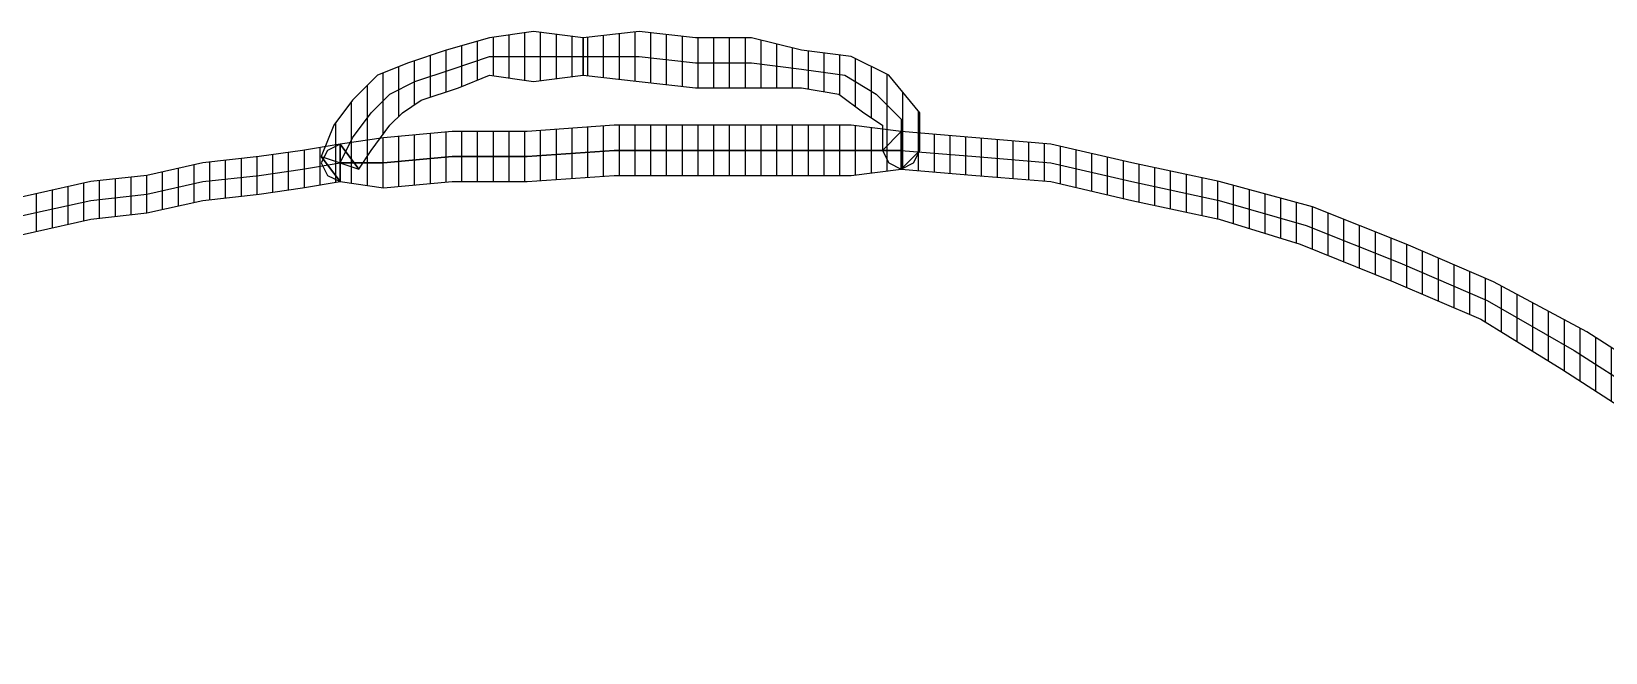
# Model space of a CAD drawing. Header units: millimetres. Extents: x 11489 to 12006, y 36725 to 37730.
# Drawn here: x 11602.11 to 11614.6, y 37440.17 to 37445.1 of the extents above; entities that cross this region are included whole.
import ezdxf

# ---------------------------------------------------------------- set-up
doc = ezdxf.new("R2010")
doc.units = ezdxf.units.MM
doc.layers.add('OC-Mutfak_Ekipman', color=252, linetype='Continuous')
pattern_1 = [(360, (-19413.11011, 29189.02214), (1e-16, 0.125), [25])]

# ---------------------------------------------------------------- blocks, each defined once
blk = doc.blocks.new('A$C0b4f8896')
at = {"ltscale": 30}
h = blk.add_hatch(dxfattribs=at)
h.set_pattern_fill('DC_LINES', color=256, scale=0.1, style=0)
h.set_pattern_definition(pattern_1)
h.paths.add_polyline_path([(25.98, 61.992), (24.887, 61.646), (23.893, 61.201), (22.95, 60.756), (22.155, 60.212), (21.459, 59.568), (20.813, 58.925), (20.217, 58.232), (19.77, 57.54), (19.373, 56.798), (19.075, 56.105), (18.777, 55.363), (18.578, 54.621), (18.429, 53.928), (18.28, 53.285), (18.23, 52.691), (18.181, 52.098), (18.479, 52.098), (18.529, 52.691), (18.578, 53.285), (18.727, 53.928), (18.876, 54.621), (19.075, 55.264), (19.373, 56.006), (19.671, 56.698), (20.068, 57.342), (20.515, 58.034), (21.012, 58.728), (21.658, 59.37), (22.353, 59.915), (23.148, 60.459), (23.993, 60.904), (24.986, 61.35), (26.079, 61.695), (26.178, 61.795), (26.178, 61.894), (26.129, 61.992)], flags=0)
h = blk.add_hatch(dxfattribs=at)
h.set_pattern_fill('DC_LINES', color=256, scale=0.1, style=0)
h.set_pattern_definition(pattern_1)
edge = h.paths.add_edge_path(flags=0)
edge.add_line((18.479, 52.098), (18.33, 52.246))
edge.add_line((18.33, 52.246), (18.032, 52.246))
edge.add_line((18.032, 52.246), (17.734, 51.999))
edge.add_line((17.734, 51.999), (17.585, 51.702))
edge.add_line((17.585, 51.702), (17.535, 51.306))
edge.add_line((17.535, 51.306), (17.436, 50.91))
edge.add_line((17.436, 50.91), (17.436, 50.465))
edge.add_line((17.436, 50.465), (17.386, 50.02))
edge.add_line((17.386, 50.02), (17.436, 49.574))
edge.add_line((17.436, 49.574), (17.734, 49.574))
edge.add_line((17.734, 49.574), (17.783, 50.02))
edge.add_line((17.783, 50.02), (17.833, 50.465))
edge.add_line((17.833, 50.465), (17.833, 50.91))
edge.add_line((17.833, 50.91), (17.833, 51.306))
edge.add_line((17.833, 51.306), (17.883, 51.603))
edge.add_line((17.883, 51.603), (18.032, 51.801))
edge.add_line((18.032, 51.801), (18.131, 51.949))
edge.add_line((18.131, 51.949), (18.33, 51.949))
edge.add_line((18.33, 51.949), (18.181, 52.098))
edge.add_line((18.181, 52.098), (18.33, 51.949))
edge.add_line((18.33, 51.949), (18.429, 51.999))
edge.add_line((18.429, 51.999), (18.479, 52.098))
edge.add_line((18.479, 52.098), (18.429, 52.196))
edge.add_line((18.429, 52.196), (18.33, 52.246))
h = blk.add_hatch(dxfattribs=at)
h.set_pattern_fill('DC_LINES', color=256, scale=0.1, style=0)
h.set_pattern_definition(pattern_1)
edge = h.paths.add_edge_path(flags=0)
edge.add_line((18.181, 52.098), (18.131, 51.702))
edge.add_line((18.131, 51.702), (18.131, 51.108))
edge.add_line((18.131, 51.108), (18.131, 50.515))
edge.add_line((18.131, 50.515), (18.131, 49.821))
edge.add_line((18.131, 49.821), (18.181, 49.129))
edge.add_line((18.181, 49.129), (18.181, 48.535))
edge.add_line((18.181, 48.535), (18.23, 47.991))
edge.add_line((18.23, 47.991), (18.28, 47.645))
edge.add_line((18.28, 47.645), (18.578, 47.645))
edge.add_line((18.578, 47.645), (18.628, 47.991))
edge.add_line((18.628, 47.991), (18.578, 48.535))
edge.add_line((18.578, 48.535), (18.578, 49.129))
edge.add_line((18.578, 49.129), (18.529, 49.821))
edge.add_line((18.529, 49.821), (18.529, 50.515))
edge.add_line((18.529, 50.515), (18.529, 51.108))
edge.add_line((18.529, 51.108), (18.529, 51.702))
edge.add_line((18.529, 51.702), (18.479, 52.098))
h = blk.add_hatch(dxfattribs=at)
h.set_pattern_fill('DC_LINES', color=256, scale=0.1, style=0)
h.set_pattern_definition(pattern_1)
edge = h.paths.add_edge_path(flags=0)
edge.add_line((18.379, 47.496), (18.578, 47.645))
edge.add_line((18.578, 47.645), (18.628, 47.991))
edge.add_line((18.628, 47.991), (18.578, 48.535))
edge.add_line((18.578, 48.535), (18.578, 49.129))
edge.add_line((18.578, 49.129), (18.529, 49.821))
edge.add_line((18.529, 49.821), (18.529, 50.515))
edge.add_line((18.529, 50.515), (18.529, 51.108))
edge.add_line((18.529, 51.108), (18.529, 51.702))
edge.add_line((18.529, 51.702), (18.479, 52.098))
edge.add_line((18.479, 52.098), (18.181, 52.098))
edge.add_line((18.181, 52.098), (18.131, 51.702))
edge.add_line((18.131, 51.702), (18.131, 51.108))
edge.add_line((18.131, 51.108), (18.131, 50.515))
edge.add_line((18.131, 50.515), (18.131, 49.821))
edge.add_line((18.131, 49.821), (18.181, 49.129))
edge.add_line((18.181, 49.129), (18.181, 48.535))
edge.add_line((18.181, 48.535), (18.23, 47.991))
edge.add_line((18.23, 47.991), (18.28, 47.645))
edge.add_line((18.28, 47.645), (18.479, 47.793))
edge.add_line((18.479, 47.793), (18.28, 47.645))
edge.add_line((18.28, 47.645), (18.33, 47.546))
edge.add_line((18.33, 47.546), (18.429, 47.496))
edge.add_line((18.429, 47.496), (18.529, 47.546))
edge.add_line((18.529, 47.546), (18.578, 47.645))
h = blk.add_hatch(dxfattribs=at)
h.set_pattern_fill('DC_LINES', color=256, scale=0.1, style=0)
h.set_pattern_definition(pattern_1)
edge = h.paths.add_edge_path(flags=0)
edge.add_line((17.436, 49.574), (17.386, 49.179))
edge.add_line((17.386, 49.179), (17.436, 48.832))
edge.add_line((17.436, 48.832), (17.535, 48.486))
edge.add_line((17.535, 48.486), (17.634, 48.188))
edge.add_line((17.634, 48.188), (17.734, 47.941))
edge.add_line((17.734, 47.941), (17.932, 47.744))
edge.add_line((17.932, 47.744), (18.131, 47.596))
edge.add_line((18.131, 47.596), (18.379, 47.496))
edge.add_line((18.379, 47.496), (18.479, 47.793))
edge.add_line((18.479, 47.793), (18.33, 47.893))
edge.add_line((18.33, 47.893), (18.131, 48.041))
edge.add_line((18.131, 48.041), (18.032, 48.14))
edge.add_line((18.032, 48.14), (17.932, 48.288))
edge.add_line((17.932, 48.288), (17.833, 48.585))
edge.add_line((17.833, 48.585), (17.734, 48.832))
edge.add_line((17.734, 48.832), (17.783, 49.179))
edge.add_line((17.783, 49.179), (17.734, 49.574))
h = blk.add_hatch(dxfattribs=at)
h.set_pattern_fill('DC_LINES', color=256, scale=0.1, style=0)
h.set_pattern_definition(pattern_1)
edge = h.paths.add_edge_path(flags=0)
edge.add_line((18.28, 47.645), (18.33, 47.348))
edge.add_line((18.33, 47.348), (18.379, 47.002))
edge.add_line((18.379, 47.002), (18.429, 46.557))
edge.add_line((18.429, 46.557), (18.529, 46.111))
edge.add_line((18.529, 46.111), (18.578, 45.666))
edge.add_line((18.578, 45.666), (18.678, 45.221))
edge.add_line((18.678, 45.221), (18.777, 44.775))
edge.add_line((18.777, 44.775), (18.827, 44.38))
edge.add_line((18.827, 44.38), (19.125, 44.38))
edge.add_line((19.125, 44.38), (19.075, 44.775))
edge.add_line((19.075, 44.775), (18.976, 45.221))
edge.add_line((18.976, 45.221), (18.876, 45.666))
edge.add_line((18.876, 45.666), (18.827, 46.111))
edge.add_line((18.827, 46.111), (18.727, 46.557))
edge.add_line((18.727, 46.557), (18.678, 47.002))
edge.add_line((18.678, 47.002), (18.628, 47.348))
edge.add_line((18.628, 47.348), (18.578, 47.645))
for p, q in [((20.217, 58.232), (19.77, 57.54)), ((19.919, 57.44), (20.366, 58.134)), ((20.068, 57.342), (20.515, 58.034)), ((19.77, 57.54), (19.373, 56.798)), ((19.522, 56.748), (19.919, 57.44)), ((19.671, 56.698), (20.068, 57.342)), ((19.373, 56.798), (19.075, 56.105)), ((19.224, 56.056), (19.522, 56.748)), ((19.373, 56.006), (19.671, 56.698)), ((19.075, 56.105), (18.777, 55.363)), ((18.926, 55.313), (19.224, 56.056)), ((19.075, 55.264), (19.373, 56.006)), ((18.777, 55.363), (18.578, 54.621)), ((18.727, 54.621), (18.926, 55.313)), ((18.876, 54.621), (19.075, 55.264)), ((18.578, 54.621), (18.429, 53.928)), ((18.578, 53.928), (18.727, 54.621)), ((18.727, 53.928), (18.876, 54.621)), ((18.429, 53.928), (18.28, 53.285)), ((18.429, 53.285), (18.578, 53.928)), ((18.578, 53.285), (18.727, 53.928)), ((18.28, 53.285), (18.23, 52.691)), ((18.379, 52.691), (18.429, 53.285)), ((18.529, 52.691), (18.578, 53.285)), ((18.23, 52.691), (18.181, 52.098)), ((18.33, 52.098), (18.379, 52.691)), ((18.479, 52.098), (18.529, 52.691)), ((18.032, 52.246), (17.734, 51.999)), ((18.33, 52.246), (18.032, 52.246)), ((18.479, 52.098), (18.33, 52.246)), ((18.429, 52.196), (18.33, 52.246)), ((18.33, 52.246), (18.479, 52.098)), ((17.883, 51.899), (18.081, 52.098)), ((18.081, 52.098), (18.33, 52.098)), ((18.181, 52.098), (18.131, 51.702)), ((18.181, 52.098), (18.131, 51.702)), ((18.33, 51.949), (18.181, 52.098)), ((18.181, 52.098), (18.33, 51.949)), ((18.181, 52.098), (18.479, 52.098)), ((18.181, 52.098), (18.181, 52.098)), ((18.479, 52.098), (18.181, 52.098)), ((18.181, 52.098), (18.181, 52.098)), ((18.479, 52.098), (18.181, 52.098)), ((18.33, 51.702), (18.33, 52.098)), ((18.33, 52.098), (18.33, 51.702)), ((18.33, 52.098), (18.33, 52.098)), ((18.33, 52.098), (18.33, 52.098)), ((18.479, 52.098), (18.429, 52.196)), ((18.429, 51.999), (18.479, 52.098)), ((18.479, 52.098), (18.479, 52.098)), ((18.529, 51.702), (18.479, 52.098)), ((18.479, 52.098), (18.479, 52.098)), ((18.529, 51.702), (18.479, 52.098)), ((17.734, 51.999), (17.585, 51.702)), ((18.33, 51.949), (18.429, 51.999)), ((17.734, 51.652), (17.883, 51.899)), ((18.032, 51.801), (18.131, 51.949)), ((18.131, 51.949), (18.33, 51.949)), ((17.883, 51.603), (18.032, 51.801)), ((17.585, 51.702), (17.535, 51.306)), ((17.684, 51.306), (17.734, 51.652)), ((17.833, 51.306), (17.883, 51.603)), ((18.131, 51.702), (18.131, 51.108)), ((18.131, 51.702), (18.131, 51.108)), ((18.33, 51.108), (18.33, 51.702)), ((18.33, 51.702), (18.33, 51.108)), ((18.529, 51.108), (18.529, 51.702)), ((18.529, 51.108), (18.529, 51.702)), ((17.535, 51.306), (17.436, 50.91)), ((17.634, 50.91), (17.684, 51.306)), ((17.833, 50.91), (17.833, 51.306)), ((18.131, 51.108), (18.131, 50.515)), ((18.131, 51.108), (18.131, 50.515)), ((18.33, 50.515), (18.33, 51.108)), ((18.33, 51.108), (18.33, 50.515)), ((18.529, 50.515), (18.529, 51.108)), ((18.529, 50.515), (18.529, 51.108)), ((17.436, 50.91), (17.436, 50.465)), ((17.634, 50.465), (17.634, 50.91)), ((17.833, 50.465), (17.833, 50.91)), ((18.131, 50.515), (18.131, 49.821)), ((18.131, 50.515), (18.131, 49.821)), ((18.33, 49.821), (18.33, 50.515)), ((18.33, 50.515), (18.33, 49.821)), ((18.529, 49.821), (18.529, 50.515)), ((18.529, 49.821), (18.529, 50.515)), ((17.436, 50.465), (17.386, 50.02)), ((17.585, 50.02), (17.634, 50.465)), ((17.783, 50.02), (17.833, 50.465)), ((17.386, 50.02), (17.436, 49.574)), ((17.585, 49.574), (17.585, 50.02)), ((17.734, 49.574), (17.783, 50.02)), ((18.131, 49.821), (18.181, 49.129)), ((18.131, 49.821), (18.181, 49.129)), ((18.379, 49.129), (18.33, 49.821)), ((18.33, 49.821), (18.379, 49.129)), ((18.578, 49.129), (18.529, 49.821)), ((18.578, 49.129), (18.529, 49.821)), ((17.436, 49.574), (17.386, 49.179)), ((17.436, 49.574), (17.734, 49.574)), ((17.436, 49.574), (17.436, 49.574)), ((17.734, 49.574), (17.436, 49.574)), ((17.436, 49.574), (17.436, 49.574)), ((17.585, 49.179), (17.585, 49.574)), ((17.783, 49.179), (17.734, 49.574)), ((17.734, 49.574), (17.734, 49.574)), ((17.386, 49.179), (17.436, 48.832)), ((17.585, 48.832), (17.585, 49.179)), ((17.734, 48.832), (17.783, 49.179)), ((18.181, 49.129), (18.181, 48.535)), ((18.181, 49.129), (18.181, 48.535)), ((18.379, 48.535), (18.379, 49.129)), ((18.379, 49.129), (18.379, 48.535)), ((18.578, 48.535), (18.578, 49.129)), ((18.578, 48.535), (18.578, 49.129)), ((17.436, 48.832), (17.535, 48.486)), ((17.684, 48.535), (17.585, 48.832)), ((17.833, 48.585), (17.734, 48.832)), ((17.535, 48.486), (17.634, 48.188)), ((17.783, 48.238), (17.684, 48.535)), ((17.932, 48.288), (17.833, 48.585)), ((18.181, 48.535), (18.23, 47.991)), ((18.181, 48.535), (18.23, 47.991)), ((18.429, 47.991), (18.379, 48.535)), ((18.379, 48.535), (18.429, 47.991)), ((18.628, 47.991), (18.578, 48.535)), ((18.628, 47.991), (18.578, 48.535)), ((17.883, 48.041), (17.783, 48.238)), ((18.032, 48.14), (17.932, 48.288)), ((17.634, 48.188), (17.734, 47.941)), ((18.131, 48.041), (18.032, 48.14)), ((18.032, 47.893), (17.883, 48.041)), ((18.33, 47.893), (18.131, 48.041)), ((18.23, 47.991), (18.28, 47.645)), ((18.23, 47.991), (18.28, 47.645)), ((18.429, 47.645), (18.429, 47.991)), ((18.429, 47.991), (18.429, 47.645)), ((18.578, 47.645), (18.628, 47.991)), ((18.578, 47.645), (18.628, 47.991)), ((17.734, 47.941), (17.932, 47.744)), ((18.23, 47.744), (18.032, 47.893)), ((18.479, 47.793), (18.33, 47.893)), ((17.932, 47.744), (18.131, 47.596)), ((18.429, 47.645), (18.23, 47.744)), ((18.28, 47.645), (18.479, 47.793)), ((18.479, 47.793), (18.28, 47.645)), ((18.379, 47.496), (18.479, 47.793)), ((18.131, 47.596), (18.379, 47.496)), ((18.28, 47.645), (18.28, 47.645)), ((18.28, 47.645), (18.33, 47.348)), ((18.578, 47.645), (18.28, 47.645)), ((18.28, 47.645), (18.28, 47.645)), ((18.28, 47.645), (18.578, 47.645)), ((18.28, 47.645), (18.33, 47.546)), ((18.379, 47.496), (18.578, 47.645)), ((18.578, 47.645), (18.379, 47.496)), ((18.479, 47.348), (18.429, 47.645)), ((18.529, 47.546), (18.578, 47.645)), ((18.628, 47.348), (18.578, 47.645)), ((18.578, 47.645), (18.578, 47.645)), ((18.33, 47.546), (18.429, 47.496)), ((18.379, 47.496), (18.379, 47.496)), ((18.429, 47.496), (18.529, 47.546)), ((18.33, 47.348), (18.379, 47.002)), ((18.529, 47.002), (18.479, 47.348)), ((18.678, 47.002), (18.628, 47.348)), ((18.379, 47.002), (18.429, 46.557)), ((18.578, 46.557), (18.529, 47.002)), ((18.727, 46.557), (18.678, 47.002)), ((18.429, 46.557), (18.529, 46.111)), ((18.678, 46.111), (18.578, 46.557)), ((18.827, 46.111), (18.727, 46.557)), ((18.529, 46.111), (18.578, 45.666)), ((18.727, 45.666), (18.678, 46.111)), ((18.876, 45.666), (18.827, 46.111)), ((18.578, 45.666), (18.678, 45.221)), ((18.827, 45.221), (18.727, 45.666)), ((18.976, 45.221), (18.876, 45.666)), ((18.678, 45.221), (18.777, 44.775)), ((18.926, 44.775), (18.827, 45.221)), ((19.075, 44.775), (18.976, 45.221))]:
    blk.add_line(p, q, dxfattribs=at)

msp = doc.modelspace()

# ---------------------------------------------------------------- block references
at = {"layer": 'OC-Mutfak_Ekipman', "linetype": 'Continuous', "rotation": 270}
msp.add_blockref('A$C0b4f8896', (11556.913, 37462.489), dxfattribs=at)

doc.saveas('drawing.dxf')
